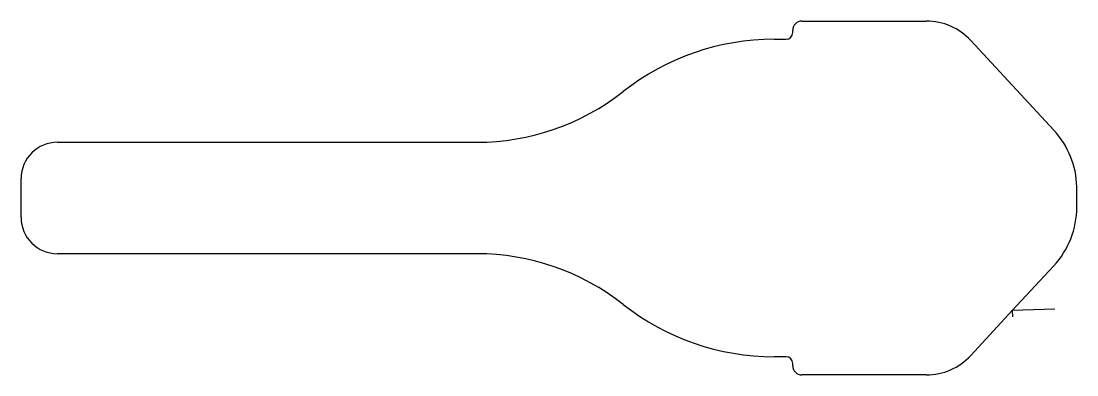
# Model space of a CAD drawing. Header units: metres. Extents: x 156 to 1026, y 273 to 565.
import ezdxf

# ---------------------------------------------------------------- set-up
doc = ezdxf.new("R2010")
doc.units = ezdxf.units.M

msp = doc.modelspace()

# ---------------------------------------------------------------- linework, layer by layer
at = {"layer": 'TOOL_0'}
for p, q in [((791.829, 555.744), (791.829, 557.744)), ((799.329, 565.244), (901.901, 565.244)), ((776.432, 550.244), (786.329, 550.244)), ((938.587, 549.216), (1007.107, 475.221)), ((185.579, 465.244), (531.29, 465.244)), ((155.579, 403.244), (155.579, 435.244)), ((531.29, 373.244), (185.579, 373.244)), ((1007.106, 363.266), (972.846, 326.269)), ((972.848, 326.269), (938.588, 289.272)), ((972.846, 326.269), (973.038, 321.273)), ((1007.822, 327.612), (972.848, 326.269)), ((786.329, 288.244), (776.432, 288.244)), ((791.829, 280.744), (791.829, 282.744)), ((901.901, 273.244), (799.329, 273.244))]:
    msp.add_line(p, q, dxfattribs=at)
for centre, radius, start, end in [((799.329, 557.744), 7.5, 90, 180), ((901.901, 515.244), 50, 42.800329, 90), ((776.432, 349.244), 200.999, 90, 128.2469), ((786.329, 555.744), 5.5, 270, 0), ((531.29, 660.244), 195, 270, 308.246127), ((954.759, 426.783), 71.32, 1.358612, 42.77832), ((185.579, 435.244), 30, 90, 180), ((306.522, 419.244), 719.596, 359.397408, 0.734932), ((954.828, 411.676), 71.25, 317.199976, 0), ((185.579, 403.244), 30, 180, 270), ((531.29, 178.244), 195, 51.753873, 90), ((776.432, 489.244), 201, 231.7531, 270), ((786.329, 282.744), 5.5, 0, 90), ((901.902, 323.244), 50, 269.998854, 317.199671), ((799.329, 280.744), 7.5, 180, 270)]:
    msp.add_arc(centre, radius, start, end, dxfattribs=at)

doc.saveas('drawing.dxf')
